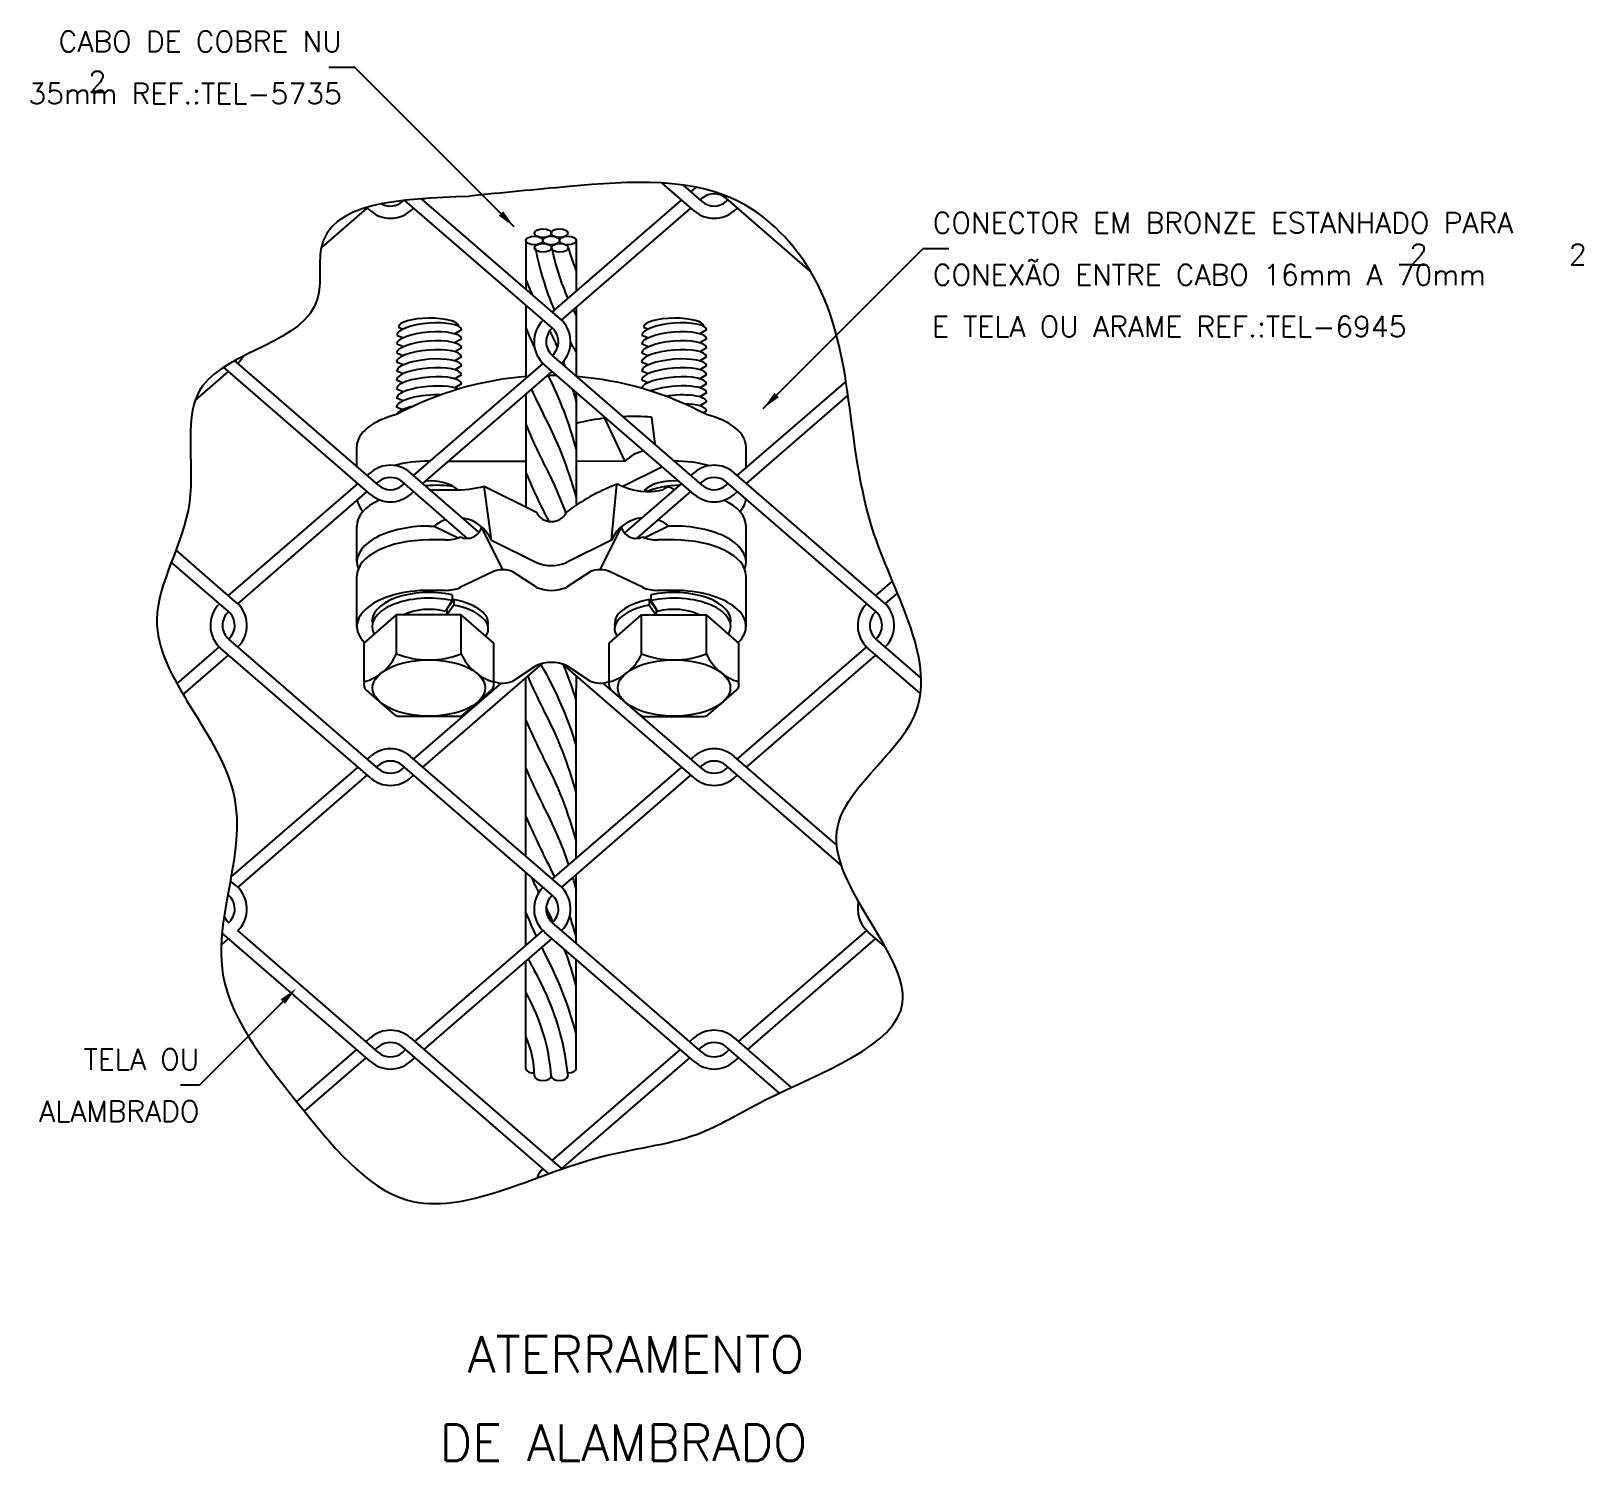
# Model space of a CAD drawing. Header units: millimetres. Extents: x -5427 to -5412, y -4632.5 to -4618.7.
import ezdxf
from ezdxf.enums import TextEntityAlignment as Align

# ---------------------------------------------------------------- set-up
doc = ezdxf.new("R2010")
doc.units = ezdxf.units.MM
doc.header["$LTSCALE"] = 10
doc.layers.add('Termotécnica', color=7, linetype='Continuous')
doc.styles.add('r140', font='romans.shx')
doc.styles.add('r80', font='romans.shx')

msp = doc.modelspace()

# ---------------------------------------------------------------- linework, layer by layer
at = {"layer": 'Termotécnica', "color": 2}
for p, q in [((-5423.86, -4619.074), (-5424.11, -4619.074)), ((-5422.324, -4620.61), (-5423.86, -4619.074)), ((-5420.592, -4620.454), (-5420.899, -4620.189)), ((-5420.515, -4620.366), (-5420.696, -4620.209)), ((-5420.623, -4620.273), (-5420.592, -4620.246)), ((-5424.176, -4620.806), (-5423.739, -4620.428)), ((-5423.708, -4620.454), (-5423.744, -4620.423)), ((-5423.401, -4620.366), (-5423.39, -4620.356)), ((-5421.96, -4621.582), (-5423.378, -4620.355)), ((-5423.324, -4620.454), (-5423.293, -4620.428)), ((-5421.883, -4621.494), (-5423.216, -4620.339)), ((-5423.204, -4620.35), (-5423.19, -4620.338)), ((-5421.958, -4621.429), (-5420.712, -4620.35)), ((-5421.869, -4621.507), (-5420.623, -4620.428)), ((-5420.533, -4620.35), (-5420.515, -4620.334)), ((-5419.476, -4621.035), (-5420.285, -4620.334)), ((-5420.285, -4620.366), (-5420.267, -4620.35)), ((-5420.208, -4620.454), (-5420.177, -4620.428)), ((-5422.212, -4620.74), (-5422.212, -4621.209)), ((-5421.727, -4620.74), (-5421.727, -4621.229)), ((-5419.927, -4622.356), (-5418.392, -4620.82)), ((-5418.142, -4620.82), (-5418.392, -4620.82)), ((-5422.212, -4621.364), (-5422.212, -4622.066)), ((-5421.727, -4621.384), (-5421.727, -4622.046)), ((-5423.454, -4621.65), (-5423.392, -4621.676)), ((-5423.439, -4621.573), (-5423.389, -4621.593)), ((-5422.831, -4621.6), (-5422.896, -4621.638)), ((-5421.095, -4621.65), (-5421.033, -4621.676)), ((-5421.08, -4621.573), (-5421.03, -4621.593)), ((-5420.472, -4621.6), (-5420.537, -4621.638)), ((-5423.456, -4621.736), (-5423.391, -4621.762)), ((-5423.456, -4621.823), (-5423.391, -4621.849)), ((-5422.83, -4621.686), (-5422.896, -4621.725)), ((-5422.83, -4621.773), (-5422.896, -4621.812)), ((-5421.096, -4621.736), (-5421.032, -4621.762)), ((-5421.096, -4621.823), (-5421.032, -4621.849)), ((-5420.471, -4621.686), (-5420.537, -4621.725)), ((-5420.471, -4621.773), (-5420.537, -4621.812)), ((-5423.708, -4623.184), (-5425.126, -4621.957)), ((-5423.631, -4623.096), (-5425.019, -4621.894)), ((-5423.457, -4621.908), (-5423.393, -4621.935)), ((-5423.293, -4623.003), (-5422.047, -4621.923)), ((-5422.832, -4621.859), (-5422.897, -4621.897)), ((-5422.832, -4621.946), (-5422.897, -4621.984)), ((-5420.592, -4623.184), (-5422.033, -4621.937)), ((-5420.515, -4623.096), (-5421.956, -4621.848)), ((-5421.098, -4621.908), (-5421.034, -4621.935)), ((-5420.473, -4621.859), (-5420.538, -4621.897)), ((-5420.473, -4621.946), (-5420.538, -4621.984)), ((-5425.396, -4622.28), (-5425.074, -4622.001)), ((-5423.457, -4622.082), (-5423.392, -4622.109)), ((-5423.455, -4621.996), (-5423.393, -4622.022)), ((-5423.204, -4623.08), (-5421.958, -4622.001)), ((-5422.831, -4622.032), (-5422.897, -4622.071)), ((-5422.831, -4622.119), (-5422.897, -4622.158)), ((-5421.097, -4622.082), (-5421.033, -4622.109)), ((-5421.096, -4621.996), (-5421.034, -4622.022)), ((-5420.472, -4622.032), (-5420.538, -4622.071)), ((-5420.472, -4622.119), (-5420.538, -4622.158)), ((-5420.177, -4623.003), (-5419.13, -4622.096)), ((-5423.458, -4622.167), (-5423.394, -4622.194)), ((-5423.458, -4622.254), (-5423.394, -4622.281)), ((-5422.212, -4622.221), (-5422.212, -4623.305)), ((-5421.727, -4622.201), (-5421.727, -4623.288)), ((-5420.472, -4622.206), (-5420.538, -4622.245)), ((-5420.088, -4623.08), (-5419.115, -4622.237)), ((-5423.46, -4622.34), (-5423.396, -4622.367)), ((-5420.472, -4622.293), (-5420.538, -4622.332)), ((-5420.472, -4622.38), (-5420.505, -4622.4)), ((-5423.739, -4623.003), (-5423.708, -4622.976)), ((-5422.664, -4623.548), (-5423.324, -4622.976)), ((-5420.623, -4623.003), (-5420.592, -4622.976)), ((-5418.767, -4624.224), (-5420.208, -4622.976)), ((-5425.074, -4624.159), (-5423.828, -4623.08)), ((-5424.985, -4624.237), (-5423.739, -4623.158)), ((-5423.649, -4623.08), (-5423.631, -4623.064)), ((-5422.774, -4623.608), (-5423.401, -4623.064)), ((-5423.401, -4623.096), (-5423.383, -4623.08)), ((-5423.324, -4623.184), (-5423.293, -4623.158)), ((-5421.262, -4623.556), (-5420.712, -4623.08)), ((-5421.142, -4623.607), (-5420.623, -4623.158)), ((-5421.065, -4623.14), (-5421.031, -4623.154)), ((-5420.533, -4623.08), (-5420.515, -4623.064)), ((-5418.844, -4624.312), (-5420.285, -4623.064)), ((-5420.285, -4623.096), (-5420.267, -4623.08)), ((-5420.208, -4623.184), (-5420.177, -4623.158)), ((-5425, -4624.224), (-5425.582, -4623.719)), ((-5425.076, -4624.312), (-5425.626, -4623.836)), ((-5418.842, -4624.159), (-5418.686, -4624.024)), ((-5422.923, -4624.207), (-5422.987, -4624.31)), ((-5422.906, -4624.195), (-5422.973, -4624.29)), ((-5422.923, -4624.152), (-5422.923, -4624.207)), ((-5422.906, -4624.195), (-5422.906, -4624.25)), ((-5421.026, -4624.195), (-5421.026, -4624.25)), ((-5421.026, -4624.195), (-5420.959, -4624.29)), ((-5421.009, -4624.152), (-5421.009, -4624.207)), ((-5421.009, -4624.207), (-5420.945, -4624.31)), ((-5418.753, -4624.237), (-5418.639, -4624.138)), ((-5423.77, -4624.615), (-5423.458, -4624.345)), ((-5423.458, -4624.718), (-5423.458, -4624.345)), ((-5422.834, -4624.345), (-5423.458, -4624.345)), ((-5422.906, -4624.25), (-5422.973, -4624.345)), ((-5422.973, -4624.29), (-5422.973, -4624.345)), ((-5422.834, -4624.718), (-5422.834, -4624.345)), ((-5422.522, -4624.615), (-5422.834, -4624.345)), ((-5421.41, -4624.615), (-5421.098, -4624.345)), ((-5421.098, -4624.345), (-5420.474, -4624.345)), ((-5421.098, -4624.718), (-5421.098, -4624.345)), ((-5421.026, -4624.25), (-5420.959, -4624.345)), ((-5420.959, -4624.29), (-5420.959, -4624.345)), ((-5420.162, -4624.615), (-5420.474, -4624.345)), ((-5420.474, -4624.718), (-5420.474, -4624.345)), ((-5425.572, -4625.007), (-5425.163, -4624.653)), ((-5423.631, -4625.826), (-5425.072, -4624.578)), ((-5423.77, -4625.022), (-5423.77, -4624.615)), ((-5422.522, -4625.022), (-5422.522, -4624.615)), ((-5421.41, -4625.022), (-5421.41, -4624.615)), ((-5420.177, -4625.733), (-5418.931, -4624.653)), ((-5420.162, -4625.022), (-5420.162, -4624.615)), ((-5418.411, -4624.95), (-5418.84, -4624.578)), ((-5425.512, -4625.11), (-5425.074, -4624.731)), ((-5423.708, -4625.914), (-5425.149, -4624.667)), ((-5423.204, -4625.81), (-5422.051, -4624.812)), ((-5420.088, -4625.81), (-5418.842, -4624.731)), ((-5418.414, -4625.102), (-5418.917, -4624.667)), ((-5422.212, -4626.669), (-5422.212, -4624.951)), ((-5420.592, -4625.914), (-5421.858, -4624.818)), ((-5421.727, -4624.931), (-5421.727, -4625.055)), ((-5423.475, -4625.306), (-5423.748, -4625.069)), ((-5423.293, -4625.733), (-5422.448, -4625.001)), ((-5422.816, -4625.306), (-5422.543, -4625.069)), ((-5421.727, -4626.689), (-5421.727, -4625.055)), ((-5420.515, -4625.826), (-5421.47, -4624.999)), ((-5421.116, -4625.306), (-5421.389, -4625.069)), ((-5420.457, -4625.306), (-5420.184, -4625.069)), ((-5422.857, -4625.321), (-5423.434, -4625.321)), ((-5421.075, -4625.321), (-5420.498, -4625.321)), ((-5423.739, -4625.733), (-5423.708, -4625.706)), ((-5421.883, -4626.954), (-5423.324, -4625.706)), ((-5420.623, -4625.733), (-5420.592, -4625.706)), ((-5419.219, -4626.562), (-5420.208, -4625.706)), ((-5425.052, -4626.87), (-5423.828, -4625.81)), ((-5423.649, -4625.81), (-5423.631, -4625.794)), ((-5421.96, -4627.042), (-5423.401, -4625.794)), ((-5423.401, -4625.826), (-5423.383, -4625.81)), ((-5421.958, -4626.889), (-5420.712, -4625.81)), ((-5420.533, -4625.81), (-5420.515, -4625.794)), ((-5419.173, -4626.758), (-5420.285, -4625.794)), ((-5420.285, -4625.826), (-5420.267, -4625.81)), ((-5424.985, -4626.967), (-5423.739, -4625.888)), ((-5423.324, -4625.914), (-5423.293, -4625.888)), ((-5421.869, -4626.967), (-5420.623, -4625.888)), ((-5420.208, -4625.914), (-5420.177, -4625.888)), ((-5425, -4626.954), (-5425.059, -4626.903)), ((-5422.212, -4627.526), (-5422.212, -4626.824)), ((-5421.727, -4627.506), (-5421.727, -4626.844)), ((-5425.076, -4627.042), (-5425.082, -4627.037)), ((-5421.869, -4627.383), (-5421.956, -4627.308)), ((-5425.144, -4627.522), (-5425.074, -4627.461)), ((-5423.708, -4628.645), (-5425.137, -4627.407)), ((-5423.631, -4628.556), (-5424.985, -4627.383)), ((-5423.281, -4628.452), (-5422.047, -4627.383)), ((-5423.192, -4628.529), (-5421.958, -4627.461)), ((-5420.592, -4628.645), (-5422.033, -4627.397)), ((-5420.515, -4628.556), (-5421.869, -4627.383)), ((-5420.165, -4628.452), (-5418.931, -4627.383)), ((-5420.075, -4628.529), (-5418.842, -4627.461)), ((-5418.755, -4627.536), (-5418.917, -4627.397)), ((-5422.212, -4628.713), (-5422.212, -4627.681)), ((-5421.727, -4628.713), (-5421.727, -4627.662)), ((-5424.469, -4627.986), (-5425.356, -4628.873)), ((-5424.42, -4629.031), (-5423.841, -4628.529)), ((-5423.751, -4628.452), (-5423.708, -4628.414)), ((-5423.662, -4628.529), (-5423.631, -4628.503)), ((-5421.993, -4629.723), (-5423.401, -4628.503)), ((-5423.401, -4628.556), (-5423.371, -4628.529)), ((-5421.883, -4629.662), (-5423.324, -4628.414)), ((-5421.958, -4629.598), (-5420.725, -4628.529)), ((-5420.635, -4628.452), (-5420.592, -4628.414)), ((-5420.546, -4628.529), (-5420.515, -4628.503)), ((-5419.772, -4628.947), (-5420.285, -4628.503)), ((-5420.285, -4628.556), (-5420.254, -4628.529)), ((-5419.656, -4628.893), (-5420.208, -4628.414)), ((-5424.345, -4629.121), (-5423.751, -4628.607)), ((-5423.324, -4628.645), (-5423.281, -4628.607)), ((-5421.869, -4629.676), (-5420.635, -4628.607)), ((-5420.208, -4628.645), (-5420.165, -4628.607)), ((-5425.356, -4628.873), (-5425.536, -4628.873))]:
    msp.add_line(p, q, dxfattribs=at)
at = {"layer": 'Termotécnica', "color": 3}
for p, q in [((-5421.258, -4622.868), (-5421.453, -4622.452)), ((-5421.004, -4622.441), (-5420.972, -4622.7)), ((-5423.839, -4622.916), (-5423.839, -4622.726)), ((-5422.955, -4622.865), (-5422.212, -4622.865)), ((-5420.093, -4622.93), (-5420.093, -4622.726)), ((-5423.145, -4623.142), (-5422.909, -4623.142)), ((-5422.544, -4623.626), (-5422.614, -4623.106)), ((-5421.388, -4623.626), (-5421.337, -4623.089)), ((-5423.839, -4623.836), (-5423.839, -4623.489)), ((-5423.145, -4623.489), (-5423.095, -4623.489)), ((-5422.434, -4623.909), (-5422.64, -4623.497)), ((-5421.498, -4623.909), (-5421.292, -4623.497)), ((-5420.787, -4623.489), (-5420.838, -4623.489)), ((-5420.093, -4623.836), (-5420.093, -4623.489)), ((-5423.839, -4624.455), (-5423.839, -4623.97)), ((-5420.093, -4624.455), (-5420.093, -4623.97))]:
    msp.add_line(p, q, dxfattribs=at)
at = {"layer": 'Termotécnica', "color": 1}
for p, q in [((-5423.145, -4622.865), (-5423.134, -4622.865)), ((-5423.839, -4623.089), (-5423.839, -4623.071))]:
    msp.add_line(p, q, dxfattribs=at)
at = {"layer": 'Termotécnica', "color": 3, "extrusion": (0, -0.866025, 0.5)}
for p, q in [((-5421.258, -4622.868), (-5421.727, -4622.865)), ((-5420.898, -4622.92), (-5421.273, -4623.106)), ((-5422.614, -4623.106), (-5422.111, -4623.356)), ((-5423.095, -4623.489), (-5422.865, -4623.603)), ((-5420.838, -4623.489), (-5421.067, -4623.603)), ((-5422.544, -4623.626), (-5422.11, -4623.841)), ((-5421.388, -4623.626), (-5421.822, -4623.841)), ((-5422.53, -4623.929), (-5422.842, -4624.079)), ((-5422.11, -4624.079), (-5422.338, -4623.929)), ((-5421.594, -4623.929), (-5421.822, -4624.079)), ((-5421.09, -4624.079), (-5421.402, -4623.929))]:
    msp.add_line(p, q, dxfattribs=at)
at = {"layer": 'Termotécnica', "color": 3, "extrusion": (0, 0.866025, 0.5)}
for p, q in [((-5422.986, -4623.623), (-5423.145, -4623.623)), ((-5420.787, -4623.623), (-5420.946, -4623.623)), ((-5422.986, -4624.108), (-5423.145, -4624.108)), ((-5420.787, -4624.108), (-5420.946, -4624.108))]:
    msp.add_line(p, q, dxfattribs=at)
at = {"layer": 'Termotécnica', "color": 1, "extrusion": (0, 0.866025, 0.5)}
for p, q in [((-5422.11, -4624.831), (-5422.338, -4624.981)), ((-5421.594, -4624.981), (-5421.822, -4624.831))]:
    msp.add_line(p, q, dxfattribs=at)
at = {"layer": 'Termotécnica', "color": 2}
for centre, radius, start, end in [((-5420.4, -4620.467), 0.293, 124.8549, 130.8935), ((-5420.4, -4620.467), 0.176, 49.1064, 130.8935), ((-5423.516, -4620.233), 0.293, 229.1064, 310.8935), ((-5423.516, -4620.233), 0.176, 241.8061, 310.8935), ((-5420.4, -4620.233), 0.293, 229.1064, 310.8935), ((-5420.4, -4620.233), 0.176, 229.1064, 310.8935), ((-5421.841, -4621.715), 0.293, 134.7319, 229.1064), ((-5422.075, -4621.715), 0.293, 314.7319, 49.1064), ((-5421.841, -4621.715), 0.176, 131.8103, 229.1064), ((-5422.075, -4621.715), 0.176, 311.8103, 49.1064), ((-5425.191, -4621.715), 0.293, 314.7319, 333.3923), ((-5423.516, -4623.197), 0.293, 49.1064, 130.8935), ((-5423.516, -4623.197), 0.176, 49.1064, 130.8935), ((-5420.4, -4623.197), 0.293, 49.1064, 130.8935), ((-5420.4, -4623.197), 0.176, 49.1064, 130.8935), ((-5423.516, -4622.963), 0.176, 229.1064, 310.8935), ((-5420.4, -4622.963), 0.176, 229.1064, 310.8935), ((-5423.516, -4622.963), 0.293, 229.1064, 310.8935), ((-5420.4, -4622.963), 0.293, 229.1064, 310.8935), ((-5424.957, -4624.445), 0.293, 134.7319, 229.1064), ((-5424.957, -4624.445), 0.176, 131.8103, 229.1064), ((-5425.191, -4624.445), 0.176, 311.8103, 49.1064), ((-5425.191, -4624.445), 0.293, 314.7319, 49.1064), ((-5418.725, -4624.445), 0.293, 134.7319, 229.1064), ((-5418.725, -4624.445), 0.176, 131.8103, 229.1064), ((-5418.959, -4624.445), 0.176, 311.8103, 49.1064), ((-5418.959, -4624.445), 0.293, 314.7319, 49.1064), ((-5423.899, -4624.524), 0.482, 285.499, 336.1892), ((-5423.146, -4623.946), 0.833, 247.9752, 292.0031), ((-5422.392, -4624.523), 0.484, 203.8935, 254.4182), ((-5421.54, -4624.523), 0.484, 285.5818, 336.1065), ((-5420.786, -4623.946), 0.833, 247.9969, 292.0248), ((-5420.033, -4624.524), 0.482, 203.8108, 254.501), ((-5423.708, -4625.022), 0.0624, 180, 229.1154), ((-5422.584, -4625.022), 0.0624, 310.8835, 0), ((-5421.348, -4625.022), 0.0624, 180, 229.1165), ((-5420.224, -4625.022), 0.0624, 310.8846, 0), ((-5423.434, -4625.259), 0.0624, 229.1154, 270), ((-5422.857, -4625.259), 0.0624, 270, 310.8835), ((-5421.075, -4625.259), 0.0624, 229.1165, 270), ((-5420.498, -4625.259), 0.0624, 270, 310.8846), ((-5423.516, -4625.927), 0.293, 49.1064, 130.8935), ((-5420.4, -4625.927), 0.293, 49.1064, 130.8935), ((-5423.516, -4625.927), 0.176, 49.1064, 130.8935), ((-5423.516, -4625.693), 0.176, 229.1064, 310.8935), ((-5420.4, -4625.927), 0.176, 49.1064, 130.8935), ((-5420.4, -4625.693), 0.176, 229.1064, 310.8935), ((-5423.516, -4625.693), 0.293, 229.1064, 310.8935), ((-5420.4, -4625.693), 0.293, 229.1064, 310.8935), ((-5424.957, -4627.175), 0.176, 131.8103, 136.8808), ((-5425.191, -4627.175), 0.176, 311.8103, 49.1064), ((-5425.191, -4627.175), 0.293, 314.7319, 49.1064), ((-5421.841, -4627.175), 0.293, 134.7319, 229.1064), ((-5421.841, -4627.175), 0.176, 131.8103, 229.1064), ((-5422.075, -4627.175), 0.176, 311.8103, 49.1064), ((-5422.075, -4627.175), 0.293, 314.7319, 49.1064), ((-5418.725, -4627.175), 0.293, 165.6744, 229.1064), ((-5424.957, -4627.175), 0.176, 204.0983, 229.1064), ((-5423.516, -4628.636), 0.293, 49.1064, 130.8935), ((-5420.4, -4628.636), 0.293, 49.1064, 130.8935), ((-5423.516, -4628.636), 0.176, 49.1064, 130.8935), ((-5420.4, -4628.636), 0.176, 49.1064, 130.8935), ((-5423.516, -4628.423), 0.293, 229.1064, 310.8935), ((-5423.516, -4628.423), 0.176, 229.1064, 310.8935), ((-5420.4, -4628.423), 0.293, 229.1064, 310.8935), ((-5420.4, -4628.423), 0.176, 229.1064, 310.8935), ((-5421.841, -4629.884), 0.293, 134.7319, 153.6374), ((-5422.075, -4629.884), 0.293, 43.7073, 49.1064)]:
    msp.add_arc(centre, radius, start, end, dxfattribs=at)
at = {"layer": 'Termotécnica', "color": 1}
for centre, radius, start, end in [((-5419.231, -4620.255), 2.944, 190.883, 203.1333), ((-5419.662, -4620.346), 2.348, 191.4044, 203.9428), ((-5417.827, -4619.613), 4.153, 196.7715, 200.1887), ((-5417.915, -4619.349), 4.648, 202.4486, 204.3019), ((-5419.662, -4620.346), 2.348, 206.9115, 208.5956), ((-5417.915, -4619.813), 4.648, 202.4486, 205.0142), ((-5425.348, -4623.253), 3.748, 23.3736, 26.044), ((-5419.231, -4620.255), 2.944, 209.9131, 212.0017), ((-5417.915, -4619.813), 4.648, 206.6886, 207.0792), ((-5425.348, -4623.253), 3.748, 20.2539, 21.1071), ((-5417.915, -4620.277), 4.648, 202.4486, 202.578), ((-5421.967, -4625.193), 3.152, 89.0006, 90.6703), ((-5425.348, -4623.717), 3.748, 14.995, 26.6591), ((-5417.915, -4620.277), 4.648, 204.0936, 207.3098), ((-5425.348, -4623.253), 3.748, 14.7159, 16.7345), ((-5425.348, -4624.181), 3.748, 14.995, 28.2159), ((-5417.915, -4620.741), 4.648, 202.4486, 207.3098), ((-5417.915, -4621.205), 4.648, 202.4486, 207.3098), ((-5425.348, -4624.645), 3.748, 20.0075, 28.2159), ((-5425.347, -4625.11), 3.748, 26.3798, 28.2159), ((-5421.292, -4623.738), 0.242, 90, 91.016), ((-5421.966, -4625.177), 0.375, 67.3714, 112.6286), ((-5417.917, -4623.118), 4.648, 203.0194, 207.3098), ((-5425.303, -4626.694), 3.74, 16.8934, 30.0093), ((-5425.303, -4626.261), 3.74, 16.8934, 22.556), ((-5422.434, -4624.759), 0.242, 248.8062, 293.4649), ((-5421.498, -4624.759), 0.242, 246.5351, 291.1938), ((-5425.349, -4627.023), 3.748, 14.7159, 28.2159), ((-5417.916, -4623.582), 4.648, 202.4486, 207.3098), ((-5417.916, -4624.046), 4.648, 202.4486, 207.3098), ((-5425.349, -4627.487), 3.748, 14.7159, 28.2159), ((-5417.916, -4624.51), 4.648, 202.4486, 207.3098), ((-5425.349, -4627.951), 3.748, 18.677, 28.2159), ((-5425.349, -4628.415), 3.748, 24.3638, 28.2159), ((-5417.916, -4624.974), 4.648, 204.0488, 206.1166), ((-5425.349, -4627.951), 3.748, 14.7159, 16.7275), ((-5425.349, -4628.879), 3.748, 24.936, 27.2339), ((-5417.916, -4625.438), 4.648, 202.4486, 205.4966), ((-5425.349, -4628.415), 3.748, 14.7159, 18.2609), ((-5417.916, -4625.438), 4.648, 206.9901, 207.3098), ((-5425.349, -4629.343), 3.748, 14.9013, 28.2159), ((-5425.349, -4628.879), 3.748, 14.7159, 20.5292), ((-5419.627, -4626.357), 2.873, 206.9755, 209.3473), ((-5424.332, -4629.028), 2.537, 5.5176, 29.8552), ((-5423.839, -4628.911), 1.874, 3.8813, 29.6894), ((-5423.148, -4628.801), 1.018, 0.9836, 22.8263)]:
    msp.add_arc(centre, radius, start, end, dxfattribs=at)
at = {"layer": 'Termotécnica', "color": 3}
for centre, radius, start, end in [((-5421.967, -4625.193), 3.152, 94.0923, 118.2112), ((-5421.967, -4625.193), 3.152, 61.7354, 85.5527), ((-5421.17, -4624.84), 2.405, 96.4384, 103.4035), ((-5421.17, -4624.84), 2.405, 86.0549, 92.5129), ((-5421.021, -4623.081), 0.319, 99.5929, 138.1252), ((-5422.901, -4621.979), 1.163, 269.6044, 284.2992), ((-5420.655, -4624.895), 1.932, 110.8823, 127.1788), ((-5421.331, -4623.123), 0.0347, 63.6623, 110.8823), ((-5421.033, -4622.521), 0.636, 243.6623, 282.6527), ((-5420.84, -4623.184), 0.0677, 38.0381, 141.9619), ((-5422.87, -4623.762), 0.353, 108.5742, 129.4285), ((-5422.87, -4623.762), 0.353, 22.6304, 82.0034), ((-5421.966, -4623.285), 0.161, 206.1372, 333.8628), ((-5421.062, -4623.762), 0.353, 95.0331, 157.3696), ((-5421.062, -4623.762), 0.353, 50.5715, 69.5019), ((-5422.979, -4623.285), 0.338, 268.8265, 293.9699), ((-5422.78, -4623.464), 0.144, 244.571, 346.8489), ((-5421.152, -4623.464), 0.144, 193.1511, 295.429), ((-5420.953, -4623.285), 0.338, 246.0301, 271.1735), ((-5422.434, -4624.151), 0.242, 66.5351, 113.4649), ((-5421.967, -4623.495), 0.375, 247.3714, 292.6286), ((-5421.498, -4624.151), 0.242, 66.5351, 113.4649), ((-5422.979, -4623.77), 0.338, 268.8265, 293.9699), ((-5421.966, -4623.733), 0.375, 247.3714, 292.6286), ((-5420.953, -4623.77), 0.338, 246.0301, 271.1735)]:
    msp.add_arc(centre, radius, start, end, dxfattribs=at)
at = {"layer": 'Termotécnica', "color": 2}
for centre, major_axis, ratio in [((-5422.048, -4620.669), (0.0811, 0), 0.509483), ((-5421.888, -4620.669), (0.0811, 0), 0.509483), ((-5422.131, -4620.74), (0.0811, 0), 0.509483), ((-5422.047, -4620.811), (0.0811, 0), 0.509483), ((-5421.969, -4620.74), (0.0811, 0), 0.509483), ((-5421.885, -4620.811), (0.0811, 0), 0.509483), ((-5421.808, -4620.74), (0.0811, 0), 0.509483), ((-5423.146, -4625.048), (0.542, 0), 0.500279), ((-5420.786, -4625.048), (-0.542, 0), 0.500279)]:
    msp.add_ellipse(centre, major_axis=major_axis, ratio=ratio, dxfattribs=at)
at = {"layer": 'Termotécnica', "color": 1}
for centre, major_axis, ratio, start_param, end_param in [((-5423.142, -4621.625), (0.312, 0.026), 0.281547, 0, 3.124318), ((-5423.148, -4621.57), (0.291, 0.004), 0.281547, 0, 3.124318), ((-5420.783, -4621.625), (0.312, 0.026), 0.281547, 0, 3.124318), ((-5420.789, -4621.57), (0.291, 0.004), 0.281547, 0, 3.124318), ((-5423.144, -4621.711), (0.312, 0.026), 0.281547, 0, 3.124318), ((-5420.784, -4621.711), (0.312, 0.026), 0.281547, 0, 3.124318), ((-5423.146, -4621.883), (0.312, 0.026), 0.281547, 0, 3.124318), ((-5423.144, -4621.798), (0.312, 0.026), 0.281547, 0, 3.124318), ((-5420.786, -4621.883), (0.312, 0.026), 0.281547, 0, 3.124318), ((-5420.784, -4621.798), (0.312, 0.026), 0.281547, 0, 3.124318), ((-5423.145, -4622.057), (0.312, 0.026), 0.281547, 0, 3.124318), ((-5423.143, -4621.972), (0.312, 0.026), 0.281547, 0, 3.124318), ((-5420.785, -4622.057), (0.312, 0.026), 0.281547, 0, 3.124318), ((-5420.784, -4621.972), (0.312, 0.026), 0.281547, 0, 3.124318), ((-5423.145, -4622.143), (-0.312, -0.026), 0.279135, 3.123062, 6.221278), ((-5420.786, -4622.143), (-0.312, -0.026), 0.279135, 3.123062, 6.221278), ((-5423.145, -4622.317), (0.312, 0.026), 0.279135, 1.147459, 3.141593), ((-5423.143, -4622.232), (0.312, 0.026), 0.279135, 0.423751, 3.104724), ((-5420.783, -4622.231), (0.312, 0.026), 0.279135, 6.278374, 8.646997), ((-5420.785, -4622.318), (0.313, 0.025), 0.281065, 0, 1.827604), ((-5423.145, -4622.402), (0.312, 0.022), 0.273356, 2.027495, 3.018772), ((-5420.786, -4622.404), (0.312, 0.026), 0.279135, 6.264655, 7.508723), ((-5423.133, -4623.185), (0.312, 0.022), 0.273356, 0.768649, 1.688616), ((-5420.785, -4623.187), (0.312, 0.026), 0.279135, 1.376476, 2.508676)]:
    msp.add_ellipse(centre, major_axis=major_axis, ratio=ratio, start_param=start_param, end_param=end_param, dxfattribs=at)
at = {"layer": 'Termotécnica', "color": 3}
for centre, major_axis, ratio, start_param, end_param in [((-5423.146, -4622.726), (-0.694, 0), 0.499973, 5.180071, 6.283185), ((-5420.787, -4622.726), (0.694, 0), 0.499973, 0, 1.103114), ((-5423.145, -4623.211), (-0.694, 0), 0.499973, 4.712389, 5.214607), ((-5420.787, -4623.211), (0.694, 0), 0.499973, 1.053372, 1.570796), ((-5423.144, -4623.211), (0.312, 0), 0.500279, 0.49833, 1.671523), ((-5420.789, -4623.211), (-0.312, 0), 0.500279, 4.544412, 5.865102), ((-5423.146, -4623.489), (-0.694, 0), 0.499973, 5.476315, 6.283185), ((-5423.145, -4623.211), (-0.694, 0), 0.499973, 0.074183, 0.408791), ((-5420.787, -4623.489), (0.694, 0), 0.499973, 0, 0.806871), ((-5420.787, -4623.211), (-0.694, 0), 0.499973, 2.730578, 3.088221), ((-5423.145, -4623.836), (0.694, 0), 0.499973, 1.570796, 3.341453), ((-5420.787, -4623.836), (-0.694, 0), 0.499973, 2.939913, 4.712389), ((-5423.145, -4623.97), (-0.694, 0), 0.499973, 4.712389, 6.283185), ((-5420.787, -4623.97), (0.694, 0), 0.499973, 0, 1.570796), ((-5423.145, -4624.455), (0.694, 0), 0.499973, 1.570796, 3.6007), ((-5420.787, -4624.455), (-0.694, 0), 0.499973, 2.673568, 4.712389)]:
    msp.add_ellipse(centre, major_axis=major_axis, ratio=ratio, start_param=start_param, end_param=end_param, dxfattribs=at)
at = {"layer": 'Termotécnica', "color": 2}
for centre, major_axis, ratio, start_param, end_param in [((-5423.145, -4624.457), (-0.547, 0), 0.499695, -1.988371, 0.271606), ((-5423.145, -4624.402), (-0.547, 0), 0.499695, -1.988379, 0.104156), ((-5423.145, -4624.424), (-0.571, 0), 0.440757, 3.023327, 4.28105), ((-5420.787, -4624.424), (0.571, 0), 0.440757, 2.002135, 3.259858), ((-5420.787, -4624.402), (0.547, 0), 0.499695, 6.179029, 8.271564), ((-5420.787, -4624.457), (0.547, 0), 0.499695, 6.011579, 8.271556), ((-5423.145, -4624.461), (-0.339, 0), 0.499999, 4.228903, 5.535656), ((-5423.145, -4624.479), (0.571, 0), 0.440757, -0.286134, 1.139746), ((-5420.787, -4624.479), (-0.571, 0), 0.440757, 5.143439, 6.56932), ((-5420.787, -4624.461), (0.339, 0), 0.499999, 0.747529, 2.054282), ((-5422.131, -4628.713), (0.0811, 0), 0.509483, 3.141593, 4.783167), ((-5422.048, -4628.784), (0.0811, 0), 0.509483, 3.141593, 6.283185), ((-5421.888, -4628.784), (0.0811, 0), 0.509483, 3.143946, 6.283185), ((-5421.808, -4628.713), (0.0811, 0), 0.509483, 4.765756, 6.283185)]:
    msp.add_ellipse(centre, major_axis=major_axis, ratio=ratio, start_param=start_param, end_param=end_param, dxfattribs=at)
at = {"layer": 'Termotécnica', "color": 1}
msp.add_spline([(-5422.759, -4620.316), (-5424.185, -4620.823), (-5424.218, -4621.298), (-5425.324, -4622.138), (-5425.452, -4623.261), (-5425.766, -4624.389), (-5425.019, -4626.106), (-5425.141, -4627.72), (-5424.408, -4629.044), (-5423.351, -4629.978), (-5421.505, -4629.565), (-5420.569, -4629.345), (-5419.908, -4629.014), (-5418.586, -4628.078), (-5419.219, -4626.425), (-5418.475, -4625.323), (-5418.861, -4623.56), (-5419.44, -4621.094), (-5420.097, -4620.401), (-5421.797, -4620.221), (-5422.755, -4620.312)], degree=3, dxfattribs=at)
at = {"layer": 'Termotécnica', "color": 2}
for points in [[(-5422.43, -4620.46), (-5422.472, -4620.502), (-5422.324, -4620.61)], [(-5419.778, -4622.25), (-5419.82, -4622.208), (-5419.927, -4622.356)], [(-5424.574, -4628.046), (-5424.531, -4628.089), (-5424.424, -4627.941)]]:
    msp.add_solid(points, dxfattribs=at)

# ---------------------------------------------------------------- texts
at = {"layer": 'Termotécnica', "color": 2, "style": 'r80'}
for s, p in [('CABO DE COBRE NU', (-5423.985, -4618.924)), ('35mm REF.:TEL-5735', (-5423.985, -4619.426)), ('TELA OU', (-5425.356, -4628.723)), ('ALAMBRADO', (-5425.356, -4629.223))]:
    msp.add_text(s, height=0.2, dxfattribs=at).set_placement(p, align=Align.RIGHT)
for s, p in [('2', (-5426.423, -4619.311)), ('CONECTOR EM BRONZE ESTANHADO PARA', (-5418.296, -4620.67)), ('2', (-5413.704, -4620.974)), ('2', (-5412.172, -4620.974)), ('CONEXÃO ENTRE CABO 16mm A 70mm', (-5418.295, -4621.17)), ('E TELA OU ARAME REF.:TEL-6945', (-5418.303, -4621.669))]:
    msp.add_text(s, height=0.2, dxfattribs=at).set_placement(p)
at = {"layer": 'Termotécnica', "color": 5, "style": 'r140'}
for s, p in [(' ATERRAMENTO', (-5421.273, -4631.743)), ('DE ALAMBRADO', (-5421.273, -4632.594))]:
    msp.add_text(s, height=0.35, dxfattribs=at).set_placement(p, align=Align.BOTTOM_CENTER)

doc.saveas('drawing.dxf')
